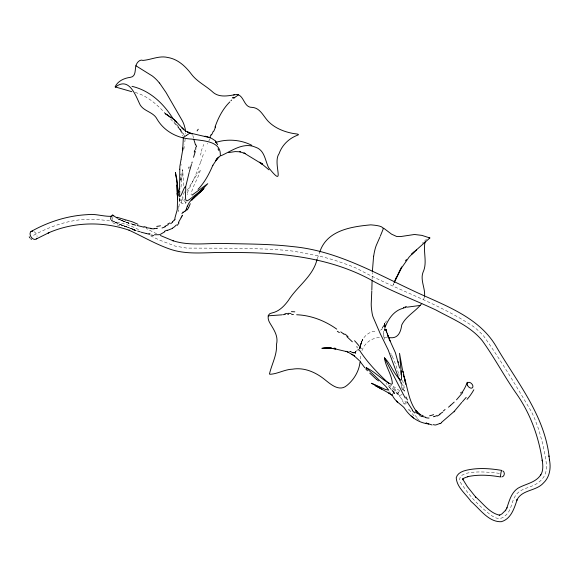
<?xml version="1.0" encoding="UTF-8"?>
<svg xmlns="http://www.w3.org/2000/svg" width="579" height="579" viewBox="0 0 579 579"><rect width="100%" height="100%" fill="white"/><g stroke="black" fill="none" stroke-linecap="round" stroke-linejoin="round"><path stroke-width="0.43" stroke-dasharray="2.9 2.17" d="M180.38 180.149L180.489 173.961M372.116 279.165L372.297 273.006M383.378 333.909L383.768 331.05M185.584 133.257L185.555 133.865M178.911 206.862L180.004 197.605M384.521 329.444L384.434 330.71L384.55 329.299M180.945 165.5L181.075 164.204M401.688 388.516L401.66 382.024M185.135 139.061L184.585 144.157M181.01 187.133L182.696 169.777L183.688 186.445M360.348 358.966L360.905 354.775M180.909 179.794L181.147 177.985M180.814 180.496L182.624 169.821M384.478 329.589L384.608 328.597M184.274 146.465L183.861 149.129M424.472 296.81L422.931 301.623M181.654 159.703L181.726 159.218M181.408 203.019L181.9 199.769M360.087 346.893C361.173 338.541 367.868 331.036 376.748 331.094M359.653 349.202L361.81 341.321L359.653 348.833L360.833 343.904L362.548 339.67L359.783 348.066M359.653 348.833L361.274 342.609L359.87 347.668L360.529 344.91M178.397 210.553L178.021 211.914M184.375 191.714L182.486 197.75M360.022 346.351L360.775 344.129M200.674 162.033L203.649 153.5M200.566 162.352L195.152 176.298L187.198 193.017M317.299 258.661L319.347 253.132M393.923 283.145L393.134 285.114L394.017 282.928M361.962 350.642C364.56 342.782 372.413 337.405 380.649 337.499M184.491 198.988L183.811 200.58M383.79 325.072L381.742 329.465L382.256 328.734L380.613 330.211M383.334 326.042L382.458 328.069M359.429 347.762L360.456 345.345L359.508 347.378M207.448 144.041L207.752 143.36M208.824 140.972L209.793 138.938M384.963 322.981L386.598 320.838M187.046 190.571L197.714 173.121L200.392 169.669C198.648 178.433 192.076 186.199 191.077 195.007M185.237 203.28L186.308 202.143M357.388 350.215L353.414 353.233L355.976 351.721L354.08 352.676L352.618 352.524L355.238 352.777L352.618 352.524M422.286 243.303L423.495 242.123M424.711 240.944L426.535 239.185M355.014 352.285L355.976 351.721M33.582 235.306C53.123 224.717 75.921 217.414 98.35 219.629C112.796 220.867 127.539 223.147 140.321 230.594M349.788 351.569L355.962 353.154L352.864 352.473L355.245 352.372L352.539 352.712L355.151 352.582M384.434 337.376L387.438 337.383M499.402 473.398C492.136 472.218 446.539 467.231 463.497 486.744A181.654 141.92 9.5 0 0 466.833 491.339L471.444 497.093A103.105 79.598 13.6 0 0 475.714 501.747L478.153 504.179A134.046 104.234 12.1 0 0 483.479 509.064C489.132 513.428 497.339 522.837 504.671 516.142A26.8 20.135 17.7 0 0 506.864 514.181C511.822 509.042 511.438 501.19 515.578 495.573C520.651 487.663 531.29 488.111 538.202 482.647A32.019 24.673 15.8 0 0 542.255 478.913C549.276 470.966 545.671 459.69 544.122 450.44A298.923 222.582 29.8 0 0 541.879 440.641L538.448 428.757L534.873 419.21A151.886 117.327 22.8 0 0 531.413 411.647C516.265 386.077 500.893 360.377 483.733 336.131A63.784 52.088 20.8 0 0 476.814 329.306A59.304 48.52 20.6 0 0 473.144 326.382C436.928 302.303 394.885 289.312 356.903 268.439A126.092 100.565 28.7 0 0 350.498 265.754L338.317 261.455A219.991 167.128 28 0 0 330.768 259.131L328.365 258.444A183.282 141.877 28.4 0 0 319.579 256.164L294.914 251.416A186.214 143.816 28.6 0 0 285.838 250.302L269.401 249.173L237.911 248.225L186.829 248.102L175.097 246.075L160.253 240.379A385.296 337.441 70 0 1 154.318 237.629A330.001 288.407 64.7 0 1 149.433 235.269M352.864 352.473L355.506 352.966L354.051 352.691M134.162 224.529L132.403 224.189L134.089 224.514M133.583 224.406L126.309 222.387L118.456 219.166M140.487 231.629L136.572 230.572M349.926 351.605L354.934 352.958L351.149 351.974M134.321 224.739L131.903 224.095L133.517 224.529M140.19 231.984L135.457 230.616L131.339 228.582L134.241 230.066M134.017 224.666L131.911 224.095M352.162 352.249L353.899 352.727L349.441 351.46M392.526 393.329L394.198 393.496L393.59 392.019M135.153 92.437C147.471 95.788 157.191 104.763 165.775 113.795M117.646 218.797L129.095 223.284L119.042 219.506M129.095 223.284L120.454 220.15M128.379 223.06L126.2 222.358M125.404 226.432L126.924 226.939M111.233 220.092L118.586 223.907L135.023 230.029L132.084 228.821M124.644 226.179L125.021 226.309M127.3 227.062L129.175 227.713L120.085 224.529L111.132 220.063M124.261 226.049L120.085 224.529M399.727 390.774L391.295 385.021M135.79 230.304L132.453 228.973M131.592 228.734L119.983 224.5L113.925 221.677M388.972 391.86L390.318 392.461M156.634 233.742L146.19 228.567M398.707 394.979L390.239 389.211M418.776 419.847L416.909 418.501M390.47 385.064L391.324 385.86M393.93 388.321L398.395 392.613M388.567 384.825L398.627 394.632L400.871 398.301M404.381 403.476L405.17 404.294M414.021 415.917L408.456 408.673M396.912 392.823L398.359 394.342M170.566 118.934L179.765 129.262L183.102 136.246M389.508 387.286L394.856 393.59L386.055 383.284M173.982 121.344L175.017 122.712M175.43 123.269L184.506 135.624L176.486 123.595M181.003 130.738L179.7 129.016L180.561 130.152M392.982 391.238L394.567 393.467L394.017 392.678M390.782 353.277L391.1 353.899M391.513 354.724L392.171 356.107M392.309 356.403L395.544 364.169L398.591 373.52M401.508 382.871L402.615 385.563A41.717 28.639 -22.2 0 1 403.136 386.917L403.194 387.199A25.78 17.645 -25.5 0 1 403.404 388.053L404.178 392.432M400.719 382.683L402.383 388.61A57.886 36.947 88.3 0 0 402.716 389.797M384.644 339.316L384.268 338.194M402.506 380.294L403.831 384.905L404.504 391.078M384.181 337.919L383.616 335.994M398.822 374.331L399.199 375.684M192.858 135.385L193.502 138.186M179.743 201.13L179.352 198.546M179.729 197.721L179.91 199.342A46.154 36.89 45.4 0 1 179.989 200.312M201.152 151.22A72.18 28.899 -60.8 0 1 203.83 144.417M200.341 155.15A47.587 12.854 -63.5 0 1 201.181 152.74M205.169 151.358A45.596 3.648 -67.6 0 1 205.494 150.489M187.249 194.573A29.507 13.932 -72.2 0 1 187.69 193.704M182.392 199.661A28.82 15.358 -26.6 0 1 183.102 197.663M136.535 230.775A29.97 26.627 65.7 0 1 135.747 230.514M119.896 225.976A46.161 35.471 43.8 0 1 111.016 221.706M112.912 217.219A2.504 0.984 -75.6 0 1 111.457 220.071M178.209 206.58A19.404 12.058 76.6 0 1 177.941 209.446M178.585 209.866A16.306 11.16 72.7 0 1 178.433 210.575M125.911 220.708A16.661 0.557 16.8 0 1 124.955 220.425M120.555 219.752A30.26 24.694 47.8 0 1 118.825 218.934M34.089 231.709A4.552 3.004 56.6 0 1 37.114 236.536M402.383 389.826A3.64 2.121 -35.1 0 1 403.867 392.931M402.246 394.429A3.64 2.121 -35.1 0 1 398.272 394.552A3.64 2.121 -35.1 0 1 400.017 390.818M394.357 389.725A41.058 1.759 44.3 0 1 395.421 390.738M392.938 387.3A25.679 2.352 45.4 0 1 393.836 388.154M385.571 330.949A48.245 24.875 -15.1 0 1 386.316 329.386M383.964 335.979A22.067 12.883 8.6 0 1 383.479 333.917M402.687 400.559A37.693 14.67 77.1 0 1 401.03 397.715M403.462 402.492A18.875 7.433 77.4 0 1 402.564 401.211M404.395 404.07A14.996 5.862 77.2 0 1 403.433 403.129M405.242 402.875A20.721 8.837 82.8 0 1 406.226 403.744M404.924 401.312A35.681 7.708 66 0 1 406.349 402.912M408.434 409.375A37.15 3.988 60.1 0 1 409.107 410.359M417.075 417.524A52.609 37.266 -70.4 0 1 414.694 414.991M419.637 421.027A29.088 18.318 86.8 0 1 418.972 420.68M362.809 339.258L362.15 340.452L363.192 338.556L362.809 339.258M135.457 230.616L131.295 228.553L135.457 230.616M134.183 230.044L131.339 228.582L134.133 230.029M134.104 230.022L131.382 228.618L134.104 230.022M180.605 202.455A3.061 1.628 23.1 0 0 185.41 203.034A3.061 1.628 23.1 0 0 181.813 199.907A3.061 1.628 23.1 0 0 180.605 202.455"/><path stroke-width="0.87" d="M179.57 188.088L179.852 166.441L182.674 150.077L183.333 138.019M372.08 280.706L371.834 289.855M424.559 296.209C425.384 288.176 420.043 280.055 423.046 272.246C427.62 262.714 422.923 251.836 425.08 241.848M372.333 271.978L373.6 256.179M371.798 290.868L371.226 303.83A27.568 16.596 -88.5 0 0 371.537 309.222L371.971 312.32A19.491 11.667 -88.7 0 0 372.738 315.996A24.419 14.663 -88.5 0 0 373.267 317.444L380.338 333.917A67.367 41.898 -87.9 0 0 381.279 335.748L388.285 350.121L397.418 374.852A60.614 38.482 89.5 0 0 398.598 377.711L400.154 381.221M317.06 259.349C313.051 276.436 297.345 286.171 288.436 300.371C284.347 305.965 279.216 311.343 272.195 312.899C266.767 313.377 267.643 319.398 269.756 322.793C273.722 329.56 278.586 335.972 276.501 344.418C277.225 354.876 271.681 364.213 269.496 373.911L269.771 374.28C277.384 374.092 284.629 369.395 292.467 369.185C304.127 367.173 315.512 372.174 324.464 379.332C330.522 384.13 339.193 392.128 346.872 385.491C354.225 379.52 359.4 370.611 360.124 361.086M179.635 169.546L179.649 169.177M501.559 470.959C501.334 469.714 500.176 476.886 500.669 476.633M174.786 218.471L177.261 209.612L177.601 197.388L177.565 197.953L176.479 184.962M177.536 198.221L177.579 197.714L177.463 199.111M195.709 149.505L195.803 147.124M401.088 370.669L401.16 374.751M182.913 147.884L182.624 150.533L182.674 150.077M176.226 177.29C178.057 179.367 176.631 206.558 182.298 192.525C188.58 177.044 183.825 197.055 186.206 200.667L187.162 200.841L189.521 199.509L203.895 188.247L198.915 193.169M179.794 191.345L179.512 195.449M179.729 188.457L178.477 192.843L176.486 179.049M115.33 87.111C128.357 76.804 134.914 93.501 139.336 103.221C142.557 111.508 153.247 111.363 157.112 119.238C164.407 131.534 177.688 138.424 191.801 139.105C202.295 140.979 221.258 140.451 220.302 155.454L221.04 155.722C231.81 151.003 243.238 141.768 255.607 147.254C264.704 150.164 265.066 160.419 268.598 167.649C286.829 190.259 272.13 163.01 279.064 153.739C281.879 145.495 288.429 138.917 296.448 135.638C301.876 134.002 294.921 133.901 293.025 133.452C284.463 131.817 275.93 128.56 269.474 122.545C263.734 117.501 260.774 107.803 251.995 107.376C243.665 107.535 244.381 95.542 236.869 94.428C228.423 95.738 218.826 98.329 211.914 91.287C205.292 85.489 197.055 81.523 191.613 74.438C185.693 66.505 177.934 59.109 167.772 57.487C159.297 55.396 151.257 59.746 143.013 60.411C140.038 59.101 137.404 62.105 136.297 64.573C134.466 68.879 136.702 76.558 130.224 77.369C124.152 78.122 117.711 81.06 115.098 86.893L131.817 91.685M189.376 171.579L191.454 164.494M189.159 172.441L185.519 187.393M195.326 151.437L193.531 157.322M192.163 162.048L191.815 163.264M187.502 206.189C189.883 198.3 199.451 194.841 203.895 188.247M190.259 203.699L188.74 207.427M214.975 127.185C218.203 117.884 222.785 108.881 229.849 101.904M506.726 508.311C509.259 501.125 511.091 492.903 517.821 488.307C525.457 483.783 535.684 482.857 540.822 474.758L540.46 475.46C543.5 470.879 542.986 465.205 542.212 460.059L542.328 460.87C538.817 437.254 530.646 414.296 517.054 394.574C504.743 377.175 494.842 358.191 482.43 340.893C470.481 326.064 452.17 318.92 435.929 310.004C415.592 300.414 394.473 292.511 374.599 281.915C329.835 256.193 277.232 252.017 226.7 252.574C207.803 251.879 188.146 255.505 169.879 249.1C155.642 244.157 142.637 236.442 129.008 230.174L129.537 230.362C103.25 221.185 73.83 221.706 48.144 233.011L49.157 232.57L36.267 238.975M380.338 236.073C381.279 233.771 382.198 231.47 383.139 229.168C383.971 225.658 373.462 225.137 370.792 224.855C351.062 226.671 326.44 230.42 319.637 252.458M379.998 236.905L376.726 244.367A18.817 11.269 -86.4 0 0 375.88 246.444A34.559 20.938 -86.7 0 0 373.687 256.2M394.183 282.487L400.183 269.64M384.717 328.061C388.219 319.051 393.952 310.199 404.062 308.028M394.313 282.205L401.594 267.831L409.121 257.069L413.927 252.126L429.864 237.969L421.888 235.378L414.499 234.481L400.61 236.572L396.687 236.5L391.578 234.177L383.566 228.119M211.95 134.263L213.26 131.303M396.427 277.218L395.204 280.026M181.089 217.755L181.951 215.844M181.024 217.914L178.39 222.539M210.445 137.57L210.199 138.084M507.117 507.602L505.358 510.816L505.735 510.121L501.892 513.935L499.221 515.361L499.728 515.18C489.682 513.291 482.799 503.108 475.395 496.739L475.779 497.166L467.311 486.548L462.635 478.978L462.65 479.738L462.824 478.891L462.404 479.55L463.902 478.174L467.991 476.604L467.485 476.734C478.348 474.266 489.668 475.12 500.553 476.958M400.545 268.953L401.696 266.912M187.907 208.867L188.638 207.608M405.474 260.861L406.436 259.551M462.722 392.519L456.513 399.821M388.154 337.383C397.73 339.511 400.617 332.838 401.754 324.935C406.132 315.902 415.86 311.336 421.758 303.497M466.211 397.36L462.447 401.681M186.807 210.199L187.734 209.106M454.566 410.981L461.861 402.318M184.491 211.682L185.121 210.995M191.772 200.124L197.743 194.276M176.414 224.891L174.692 226.599A23.334 18.846 44.2 0 1 172.412 228.184M198.018 189.34C204.633 182.508 209.135 173.953 212.833 165.276L212.645 165.63L217.342 158.508L215.54 160.759L218.319 157.531L216.365 159.594M230.97 100.688L231.586 100.051M453.994 411.604L441.321 422.583M192.047 199.842L192.532 199.35M193.191 198.677L194.008 197.852M194.964 196.889L198.445 193.415M199.726 192.148L207.76 183.688L192.163 195.058M402.499 369.988L399.532 353.313L401.573 376.922L401.544 379.368L400.957 380.273C393.698 374.541 391.1 364.126 384.449 357.836C385.498 366.623 391.947 374.606 392.352 383.631L391.44 384.326C382.198 380.258 375.286 371.863 366.109 367.614L385.744 386.345L388.712 390.116L385.433 389.464L371.472 383.276L380.794 387.959M217.972 157.901L220.215 156.004M454.197 402.094L450.961 404.996M413.927 252.126L411.56 254.311L416.627 249.838M238.483 94.761L234.263 97.858M448.501 407.203L450.708 405.22M218.428 157.43L218.811 157.097M187.003 135.059L188.906 133.742M186.72 135.262L183.087 137.614M442.696 412.118L439.649 414.144M233.569 98.285L234.14 97.938M164.747 231.803L160.26 234.415A11.305 9.662 59.5 0 1 159.153 234.712L154.419 234.777M440.054 423.43L435.871 424.943A14.562 9.293 72.2 0 1 434.742 424.943L433.244 424.66M30.897 231.629C48.1 221.88 67.497 215.678 87.299 214.664C95.354 213.506 103.113 216.611 111.168 216.3M168.38 224.638L164.856 226.324M501.827 476.944C504.707 476.416 505.221 472.298 502.789 470.857M436.725 415.686L434.221 416.598M189.34 133.532L189.731 133.394M167.324 230.449L171.869 228.618A16.567 13.483 55.2 0 0 172.477 228.271M215.569 142.499C227.265 138.627 240.842 139.669 251.814 145.329M405.191 307.666L406.219 307.384M228.662 152.574L235.175 151.589L240.473 151.821L239.54 151.64L245.214 153.58L243.933 152.972L262.569 164.327L260.977 163.169L268.974 169.85M407.29 307.152L420.202 305.43M190.136 133.3L192.423 134.067M429.864 237.969L429.104 238.027M282.711 314.737L285.281 314.433M281.857 314.846L268.077 315.83M156.771 228.394L154.224 228.546M287.705 314.296L288.61 314.296M331.282 348.102L321.873 348.283L328.271 348.102L329.69 348.211L323.466 348.225L328.271 348.102L335.69 348.898L331.47 348.348M331.202 348.095L327.294 348.059L331.427 348.102M291.584 314.375L293.43 314.484M333.873 348.254L335.668 348.399M334.112 348.269L335.748 348.406M296.68 314.752C311.169 315.331 325 320.773 336.739 329.125M150.967 228.365L146.205 227.67M392.294 395.16L392.591 395.471C383.03 389.211 394.856 397.208 392.2 394.979C394.82 401.377 400.972 404.164 404.2 407.804C409.896 416.793 418.552 422.909 428.742 423.937L426.021 423.039L432.093 424.972M501.523 470.365C489.733 468.389 477.451 467.55 465.726 470.401C461.789 471.393 457.265 473.448 456.223 477.769C456.817 487.352 465.921 494.061 471.074 501.501C479.926 508.905 488.444 522.215 501.276 521.708C511.221 518.914 514.268 508.101 517.228 499.482L516.844 500.191C521.78 489.436 536.147 491.318 543.42 483.002C549.92 476.98 551.143 467.6 549.348 459.299M334.539 348.753L348.095 351.967L346.025 351.265M425.753 417.271L421.968 416.359M191.157 133.286L210.597 137.838M150.127 233.974L148.969 233.699M143.997 227.214L137.114 225.47M146.241 233.496L149.353 234.234M140.958 232.172L146.306 233.511M205.017 136.174L208.223 137.006M116.965 217.277L132.294 221.793L137.94 224.297M189.789 132.895L187.43 132.012L189.347 132.736M421.888 415.252L423.133 415.715M131.99 86.336C150.185 90.585 163.922 103.844 173.447 119.346M347.328 351.706L354.536 356.049L351.88 354.145M160.383 235.508L173.295 240.864L172.795 240.676C190.1 246.379 208.614 242.739 226.432 243.542C248.405 244.063 270.458 243.962 292.308 246.567C335.863 250.461 373.991 272.383 412.733 290.528C442.631 304.764 478.348 316.105 496.065 346.293C517.213 382.639 545.809 416.431 549.471 460.102M187.987 132.215L188.486 132.446L185.598 130.984M166.89 114.548L164.972 113.52L174.062 119.52L184.65 130.398M211.321 138.164L215.142 140.711L217.668 144.75M375.062 385.484L381.771 389.182M389.102 393.242L375.438 385.686M419.695 414.13L420.926 414.817M30.665 238.765L31.635 239.315M135.877 65.745L150.735 75.002A17.37 14.309 52.6 0 1 152.617 76.218A31.288 25.635 52 0 1 159.391 83.029M166.586 114.396L170.544 117.45M340.763 331.868L343.774 334.054M261.136 163.292L259.573 162.185L262.569 164.327M419.826 414.209L415.765 410.446L416.837 411.799M376.415 379.281L378.543 380.902M413.616 418.052L411.162 415.954M354.015 355.672L359.385 360.645M346.843 336.594L352.336 341.798M376.075 379.021L369.757 373.108M183.97 129.79L182.009 127.973L182.783 128.697M176.79 122.097L174.062 119.52M388.791 383.464C377.942 373.303 367.433 362.642 359.4 350.049M416.641 411.575L417.712 412.661M397.462 402.144L396.434 401.052L397.635 402.333M365.667 368.78L367.499 370.799M356.787 346.741L357.286 347.335M159.486 82.956L166.021 92.481L182.443 120.982A24.716 20.403 49.3 0 1 184.296 125.527L185.056 128.263A18.977 15.713 49.1 0 1 185.635 131.824M364.792 367.723L360.333 361.846M412.443 409.939L407.406 402.311M415.867 410.569C409.013 401.327 407.826 389.016 404.055 376.415L405.741 384.181L403.071 371.175M215.497 141.102L216.756 143.006M29.211 236.782L29.811 237.875M384.449 357.836L405.264 398.12M390.347 341.299L389.088 338.693L395.428 352.821L399.582 368.078M389.218 338.968L387.286 333.96L388.234 336.558M400.444 381.945L400.588 382.314M218.059 148.854L218.609 150.337M388.35 336.869L385.715 329.067L386.634 332.02L385.838 329.458M195.492 144.844L193.762 139.213M385.086 326.846L384.499 323.596L384.897 326.556M398.062 361.593L398.28 362.476M403.317 374.548L403.686 376.582M402.637 370.77L402.919 372.333M175.611 173.338L175.48 172.564L176.378 178.289M175.676 173.758L176.103 176.515M548.827 455.876L548.943 456.679M384.84 326.129L384.557 324.052L384.63 325.326M233.149 97.685A29.746 6.362 -72 0 1 233.815 97.467M232.353 98.003A53.391 9.452 -65.7 0 1 233.243 97.315M233.67 94.999A60.708 7.73 -59.6 0 1 234.314 94.739M215.562 126.873A27.336 8.403 -61.5 0 1 213.803 131.187M211.516 134.639A16.147 0.688 -66.2 0 1 211.342 135.03M210.995 134.748A16.06 1.831 -65.8 0 1 210.068 136.782M189.391 132.873A36.81 5.341 -61.2 0 1 189.594 133.083M190.158 132.765A74.257 9.329 -55.5 0 1 190.433 132.873M195.76 144.714A46.913 20.142 -24.5 0 1 196.607 146.784M194.819 150.099A20.83 7.737 -46.9 0 1 194.247 152.038M197.113 130.912A98.162 9.792 -79.4 0 1 198.257 129.247M189.051 167.063A55.62 8.352 -67 0 1 188.696 168.192M187.321 206.052A30.687 21.105 66.1 0 1 186.38 208.657M186.539 208.802A15.539 10.849 64.7 0 1 185.917 209.996M186.033 210.134A12.369 8.642 64.7 0 1 185.193 211.096M183.34 212.5A17.71 12.6 52.2 0 1 184.325 211.48M181.929 213.68A29.956 18.152 79.5 0 1 183.022 212.015M182.117 216.119A31.252 16.458 88.1 0 1 182.559 215.207M179.027 222.872A43.606 33.416 19.7 0 1 177.188 225.369M164.523 231.332A23.225 19.216 72.6 0 1 167.23 230.167M153.681 235.487A41.587 33.886 49.4 0 1 151.285 235.074M110.734 219.383A2.504 0.984 -75.6 0 1 111.566 215.808A2.504 0.984 -75.6 0 1 112.948 216.228M117.465 218.203A30.26 24.694 47.8 0 1 112.637 214.903M175.256 219.036A17.421 14.034 55.9 0 1 174.453 220.114M174.257 219.919A22.726 18.108 59.1 0 1 172.491 221.858M172.665 222.039A26.533 21.228 44.1 0 1 170.631 223.733M169.886 222.929A38.547 28.624 20.9 0 1 167.816 223.986M165.377 226.686A18.955 11.262 5.1 0 1 162.019 227.988M160.47 225.774A28.219 18.637 8.4 0 1 156.714 226.389M157.474 228.22A30.028 24.427 21.4 0 1 156.743 228.307M154.173 228.843A28.776 23.869 -27.2 0 1 150.88 228.625M146.241 227.178A51.734 45.922 59.5 0 1 144.062 226.693M135.645 225.195A13.44 0.42 13.3 0 1 133.242 224.558M36.81 238.28A4.552 3.004 56.6 0 1 30.817 236.55A4.552 3.004 56.6 0 1 32.829 231.216M284.854 313.76A36.361 22.617 35.1 0 1 287.3 313.543M288.053 313.362A67.62 38.634 29.9 0 1 291.063 313.413M291.432 311.647A78.107 38.496 24.7 0 1 294.82 311.828M337.318 331.246A32.171 1.505 34.2 0 1 339.388 332.65M344.006 333.902A18.883 6.709 34.7 0 1 344.534 334.322M345.2 334.213A18.774 5.37 35.5 0 1 348.015 336.688M354.551 340.698A94.008 69.784 15 0 1 359.009 345.851M359.747 346.785A59.101 37.454 24.7 0 1 361.166 348.71M357.938 349.173A56.633 27.756 33.8 0 1 358.618 350.063M405.438 306.769A35.601 15.336 28.6 0 1 406.451 306.457M403.397 307.601A73.974 29.225 24.1 0 1 404.497 307.203M441.422 422.88A41.145 25.845 83.7 0 1 440.127 423.683M454.725 411.213A38.728 26.634 68.5 0 1 454.139 411.821M473.832 389.768A57.437 35.847 -88 0 1 467.043 399.351M467.202 382.256A38.844 25.809 85.7 0 1 462.382 391.983M407.399 399.937A24.55 6.861 69.3 0 1 405.959 396.926M407.384 402.398A20.504 7.462 71.3 0 1 406.936 401.594M414.846 413.001A21.879 12.637 79.1 0 1 412.277 410.381M417.365 413.522A28.566 16.024 77.7 0 1 415.136 411.662M419.855 414.875A32.96 20.612 88 0 1 417.546 413.37M421.997 416.243A46.942 31.28 -69.7 0 1 419.681 415.693M429.032 418.067A23.341 14.417 -50.9 0 1 425.572 417.582M433.613 414.644A34.545 22.487 -55.8 0 1 429.582 415.794M434.221 416.525A36.991 27.285 -76.1 0 1 433.476 416.735M440.018 414.405A38.076 23.529 17.9 0 1 437.138 416.033M445.056 409.491A64.595 44.822 75.5 0 1 443.355 410.989M461.427 392.171A20.316 0.811 -46.6 0 1 460.58 393.054M177.594 197.743L177.239 193.364L177.594 197.743M467.485 385.259A3.438 2.207 46.8 0 0 472.413 387.764A3.438 2.207 46.8 0 0 470.329 382.69A3.438 2.207 46.8 0 0 467.485 385.259"/></g></svg>
